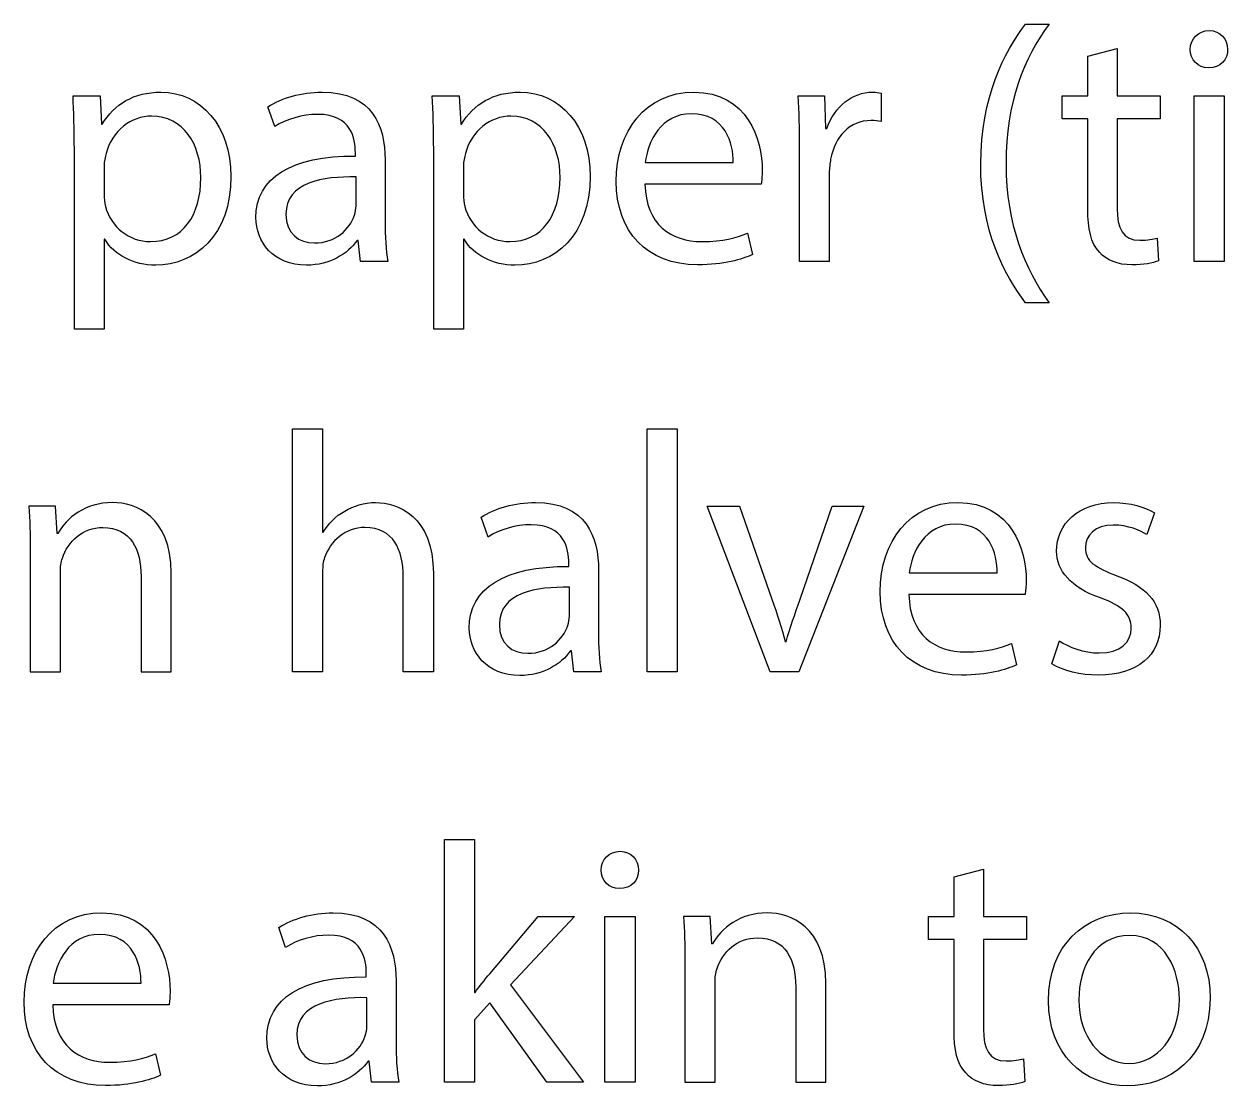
# Model space of a CAD drawing. Header units: millimetres. Extents: x -104 to 108, y -148 to 121.
# Drawn here: x 35.73 to 44.43, y 110.24 to 117.9 of the extents above; entities that cross this region are included whole.
import ezdxf

# ---------------------------------------------------------------- set-up
doc = ezdxf.new("R2010")
doc.units = ezdxf.units.MM
doc.header["$MEASUREMENT"] = 0
doc.layers.add('Capa 1', color=7, linetype='Continuous')

msp = doc.modelspace()

# ---------------------------------------------------------------- linework, layer by layer
at = {"layer": 'Capa 1', "color": 252}
for points, knots in [([(42.9656, 117.9042), (42.81, 117.6969), (42.6445, 117.3806), (42.642, 116.8941), (42.642, 116.8941), (42.642, 116.4126), (42.81, 116.0965), (42.9655, 115.8915), (42.9655, 115.8915), (42.9655, 115.8915), (43.1359, 115.8917), (43.1359, 115.8917), (43.1359, 115.8917), (42.9606, 116.1385), (42.8248, 116.4545), (42.8248, 116.8941), (42.8248, 116.8941), (42.8248, 117.3413), (42.9556, 117.6621), (43.1359, 117.9041), (43.1359, 117.9041), (43.1359, 117.9041), (42.9656, 117.9042), (42.9656, 117.9042)], [0, 0, 0, 0, 0.142857, 0.142857, 0.142857, 0.142857, 0.285714, 0.285714, 0.285714, 0.285714, 0.428571, 0.428571, 0.428571, 0.428571, 0.571429, 0.571429, 0.571429, 0.571429, 0.714286, 0.714286, 0.714286, 0.714286, 1, 1, 1, 1]), ([(44.2916, 117.8572), (44.2127, 117.8572), (44.1558, 117.7979), (44.1558, 117.7214), (44.1558, 117.7214), (44.1559, 117.6474), (44.2102, 117.588), (44.2867, 117.588), (44.2867, 117.588), (44.3732, 117.5881), (44.4275, 117.6473), (44.425, 117.7214), (44.425, 117.7214), (44.425, 117.7981), (44.3731, 117.8572), (44.2916, 117.8572)], [0, 0, 0, 0, 0.2, 0.2, 0.2, 0.2, 0.4, 0.4, 0.4, 0.4, 0.6, 0.6, 0.6, 0.6, 1, 1, 1, 1]), ([(43.4151, 117.672), (43.4151, 117.672), (43.4151, 117.3857), (43.4151, 117.3857), (43.4151, 117.3857), (43.4151, 117.3857), (43.2299, 117.3857), (43.2299, 117.3857), (43.2299, 117.3857), (43.2299, 117.3857), (43.2299, 117.2202), (43.2299, 117.2202), (43.2299, 117.2202), (43.2299, 117.2202), (43.4151, 117.2202), (43.4151, 117.2202), (43.4151, 117.2202), (43.4151, 117.2202), (43.4151, 116.5681), (43.4151, 116.5681), (43.4151, 116.5681), (43.4151, 116.4274), (43.4373, 116.3212), (43.4991, 116.257), (43.4991, 116.257), (43.551, 116.1979), (43.6324, 116.1656), (43.7337, 116.1656), (43.7337, 116.1656), (43.8177, 116.1657), (43.8843, 116.178), (43.9263, 116.1953), (43.9263, 116.1953), (43.9263, 116.1953), (43.9165, 116.3584), (43.9165, 116.3584), (43.9165, 116.3584), (43.8893, 116.3509), (43.8473, 116.3434), (43.7905, 116.3434), (43.7905, 116.3434), (43.6695, 116.3435), (43.6275, 116.4274), (43.6275, 116.5756), (43.6275, 116.5756), (43.6275, 116.5756), (43.6276, 117.2202), (43.6276, 117.2202), (43.6276, 117.2202), (43.6276, 117.2202), (43.9387, 117.2202), (43.9387, 117.2202), (43.9387, 117.2202), (43.9387, 117.2202), (43.9387, 117.3857), (43.9387, 117.3857), (43.9387, 117.3857), (43.9387, 117.3857), (43.6276, 117.3857), (43.6276, 117.3857), (43.6276, 117.3857), (43.6276, 117.3857), (43.6276, 117.7288), (43.6276, 117.7288), (43.6276, 117.7288), (43.6276, 117.7288), (43.4151, 117.672), (43.4151, 117.672)], [0, 0, 0, 0, 0.055556, 0.055556, 0.055556, 0.055556, 0.111111, 0.111111, 0.111111, 0.111111, 0.166667, 0.166667, 0.166667, 0.166667, 0.222222, 0.222222, 0.222222, 0.222222, 0.277778, 0.277778, 0.277778, 0.277778, 0.333333, 0.333333, 0.333333, 0.333333, 0.388889, 0.388889, 0.388889, 0.388889, 0.444444, 0.444444, 0.444444, 0.444444, 0.5, 0.5, 0.5, 0.5, 0.555556, 0.555556, 0.555556, 0.555556, 0.611111, 0.611111, 0.611111, 0.611111, 0.666667, 0.666667, 0.666667, 0.666667, 0.722222, 0.722222, 0.722222, 0.722222, 0.777778, 0.777778, 0.777778, 0.777778, 0.833333, 0.833333, 0.833333, 0.833333, 0.888889, 0.888889, 0.888889, 0.888889, 1, 1, 1, 1]), ([(36.0956, 115.7014), (36.0956, 115.7014), (36.3105, 115.7014), (36.3105, 115.7014), (36.3105, 115.7014), (36.3105, 115.7014), (36.3105, 116.3509), (36.3105, 116.3509), (36.3105, 116.3509), (36.3105, 116.3509), (36.3154, 116.3509), (36.3154, 116.3509), (36.3154, 116.3509), (36.387, 116.2324), (36.5252, 116.1632), (36.6833, 116.1632), (36.6833, 116.1632), (36.9648, 116.1633), (37.2266, 116.3755), (37.2266, 116.8052), (37.2266, 116.8052), (37.2266, 117.1682), (37.0093, 117.4127), (36.7203, 117.4127), (36.7203, 117.4127), (36.5253, 117.4127), (36.3845, 117.3263), (36.2956, 117.1806), (36.2956, 117.1806), (36.2956, 117.1806), (36.2907, 117.1807), (36.2907, 117.1807), (36.2907, 117.1807), (36.2907, 117.1807), (36.2808, 117.3857), (36.2808, 117.3857), (36.2808, 117.3857), (36.2808, 117.3857), (36.0858, 117.3857), (36.0858, 117.3857), (36.0858, 117.3857), (36.0907, 117.272), (36.0956, 117.1485), (36.0956, 116.9954), (36.0956, 116.9954), (36.0956, 116.9954), (36.0956, 115.7014), (36.0956, 115.7014)], [0, 0, 0, 0, 0.076923, 0.076923, 0.076923, 0.076923, 0.153846, 0.153846, 0.153846, 0.153846, 0.230769, 0.230769, 0.230769, 0.230769, 0.307692, 0.307692, 0.307692, 0.307692, 0.384615, 0.384615, 0.384615, 0.384615, 0.461538, 0.461538, 0.461538, 0.461538, 0.538462, 0.538462, 0.538462, 0.538462, 0.615385, 0.615385, 0.615385, 0.615385, 0.692308, 0.692308, 0.692308, 0.692308, 0.769231, 0.769231, 0.769231, 0.769231, 0.846154, 0.846154, 0.846154, 0.846154, 1, 1, 1, 1]), ([(38.36, 116.1903), (38.3451, 116.2719), (38.3401, 116.3731), (38.3401, 116.4768), (38.3401, 116.4768), (38.3401, 116.4768), (38.3402, 116.9237), (38.3402, 116.9237), (38.3402, 116.9237), (38.3402, 117.1635), (38.2512, 117.4127), (37.8857, 117.4127), (37.8857, 117.4127), (37.7352, 117.4127), (37.5919, 117.3707), (37.4931, 117.3065), (37.4931, 117.3065), (37.4931, 117.3065), (37.5425, 117.1635), (37.5425, 117.1635), (37.5425, 117.1635), (37.6265, 117.2176), (37.7425, 117.2522), (37.8536, 117.2522), (37.8536, 117.2522), (38.0981, 117.2524), (38.1253, 117.0744), (38.1253, 116.9756), (38.1253, 116.9756), (38.1253, 116.9756), (38.1253, 116.9509), (38.1253, 116.9509), (38.1253, 116.9509), (37.6635, 116.9535), (37.4067, 116.7953), (37.4067, 116.5064), (37.4067, 116.5064), (37.4068, 116.3336), (37.5301, 116.1632), (37.7721, 116.1632), (37.7721, 116.1632), (37.9425, 116.1633), (38.071, 116.2471), (38.1376, 116.341), (38.1376, 116.341), (38.1376, 116.341), (38.145, 116.3411), (38.145, 116.3411), (38.145, 116.3411), (38.145, 116.3411), (38.1624, 116.1903), (38.1624, 116.1903), (38.1624, 116.1903), (38.1624, 116.1903), (38.36, 116.1903), (38.36, 116.1903)], [0, 0, 0, 0, 0.066667, 0.066667, 0.066667, 0.066667, 0.133333, 0.133333, 0.133333, 0.133333, 0.2, 0.2, 0.2, 0.2, 0.266667, 0.266667, 0.266667, 0.266667, 0.333333, 0.333333, 0.333333, 0.333333, 0.4, 0.4, 0.4, 0.4, 0.466667, 0.466667, 0.466667, 0.466667, 0.533333, 0.533333, 0.533333, 0.533333, 0.6, 0.6, 0.6, 0.6, 0.666667, 0.666667, 0.666667, 0.666667, 0.733333, 0.733333, 0.733333, 0.733333, 0.8, 0.8, 0.8, 0.8, 0.866667, 0.866667, 0.866667, 0.866667, 1, 1, 1, 1]), ([(38.6908, 115.7014), (38.6908, 115.7014), (38.9058, 115.7014), (38.9058, 115.7014), (38.9058, 115.7014), (38.9058, 115.7014), (38.9058, 116.3509), (38.9058, 116.3509), (38.9058, 116.3509), (38.9058, 116.3509), (38.9106, 116.3509), (38.9106, 116.3509), (38.9106, 116.3509), (38.9823, 116.2324), (39.1205, 116.1632), (39.2786, 116.1632), (39.2786, 116.1632), (39.5601, 116.1633), (39.8218, 116.3755), (39.8218, 116.8052), (39.8218, 116.8052), (39.8218, 117.1682), (39.6045, 117.4127), (39.3156, 117.4127), (39.3156, 117.4127), (39.1206, 117.4127), (38.9798, 117.3263), (38.8909, 117.1806), (38.8909, 117.1806), (38.8909, 117.1806), (38.886, 117.1807), (38.886, 117.1807), (38.886, 117.1807), (38.886, 117.1807), (38.8761, 117.3857), (38.8761, 117.3857), (38.8761, 117.3857), (38.8761, 117.3857), (38.681, 117.3857), (38.681, 117.3857), (38.681, 117.3857), (38.686, 117.272), (38.6908, 117.1485), (38.6908, 116.9954), (38.6908, 116.9954), (38.6908, 116.9954), (38.6908, 115.7014), (38.6908, 115.7014)], [0, 0, 0, 0, 0.076923, 0.076923, 0.076923, 0.076923, 0.153846, 0.153846, 0.153846, 0.153846, 0.230769, 0.230769, 0.230769, 0.230769, 0.307692, 0.307692, 0.307692, 0.307692, 0.384615, 0.384615, 0.384615, 0.384615, 0.461538, 0.461538, 0.461538, 0.461538, 0.538462, 0.538462, 0.538462, 0.538462, 0.615385, 0.615385, 0.615385, 0.615385, 0.692308, 0.692308, 0.692308, 0.692308, 0.769231, 0.769231, 0.769231, 0.769231, 0.846154, 0.846154, 0.846154, 0.846154, 1, 1, 1, 1]), ([(41.0564, 116.7485), (41.0589, 116.7707), (41.0638, 116.8052), (41.0638, 116.8496), (41.0638, 116.8496), (41.0639, 117.0696), (40.9601, 117.4127), (40.5699, 117.4127), (40.5699, 117.4127), (40.2218, 117.4127), (40.0093, 117.1287), (40.0093, 116.7682), (40.0093, 116.7682), (40.0094, 116.4078), (40.2291, 116.1656), (40.5971, 116.1656), (40.5971, 116.1656), (40.7872, 116.1657), (40.9181, 116.2051), (40.9947, 116.2397), (40.9947, 116.2397), (40.9947, 116.2397), (40.9577, 116.3953), (40.9577, 116.3953), (40.9577, 116.3953), (40.8761, 116.3608), (40.7823, 116.3335), (40.6267, 116.3335), (40.6267, 116.3335), (40.4094, 116.3336), (40.2217, 116.4545), (40.2168, 116.7484), (40.2168, 116.7484), (40.2168, 116.7484), (41.0564, 116.7485), (41.0564, 116.7485)], [0, 0, 0, 0, 0.1, 0.1, 0.1, 0.1, 0.2, 0.2, 0.2, 0.2, 0.3, 0.3, 0.3, 0.3, 0.4, 0.4, 0.4, 0.4, 0.5, 0.5, 0.5, 0.5, 0.6, 0.6, 0.6, 0.6, 0.7, 0.7, 0.7, 0.7, 0.8, 0.8, 0.8, 0.8, 1, 1, 1, 1]), ([(41.3333, 116.1903), (41.3333, 116.1903), (41.5482, 116.1903), (41.5482, 116.1903), (41.5482, 116.1903), (41.5482, 116.1903), (41.5482, 116.8275), (41.5482, 116.8275), (41.5482, 116.8275), (41.5482, 116.8646), (41.5531, 116.899), (41.558, 116.9287), (41.558, 116.9287), (41.5877, 117.0918), (41.6963, 117.2077), (41.8494, 117.2077), (41.8494, 117.2077), (41.8791, 117.2079), (41.9013, 117.2052), (41.9235, 117.2003), (41.9235, 117.2003), (41.9235, 117.2003), (41.9236, 117.4053), (41.9236, 117.4053), (41.9236, 117.4053), (41.9038, 117.4103), (41.8865, 117.4127), (41.8618, 117.4127), (41.8618, 117.4127), (41.7161, 117.4127), (41.5852, 117.3114), (41.5309, 117.1509), (41.5309, 117.1509), (41.5309, 117.1509), (41.5211, 117.151), (41.5211, 117.151), (41.5211, 117.151), (41.5211, 117.151), (41.5136, 117.3857), (41.5136, 117.3857), (41.5136, 117.3857), (41.5136, 117.3857), (41.3235, 117.3857), (41.3235, 117.3857), (41.3235, 117.3857), (41.3309, 117.2746), (41.3333, 117.1534), (41.3333, 117.0126), (41.3333, 117.0126), (41.3333, 117.0126), (41.3333, 116.1903), (41.3333, 116.1903)], [0, 0, 0, 0, 0.071429, 0.071429, 0.071429, 0.071429, 0.142857, 0.142857, 0.142857, 0.142857, 0.214286, 0.214286, 0.214286, 0.214286, 0.285714, 0.285714, 0.285714, 0.285714, 0.357143, 0.357143, 0.357143, 0.357143, 0.428571, 0.428571, 0.428571, 0.428571, 0.5, 0.5, 0.5, 0.5, 0.571429, 0.571429, 0.571429, 0.571429, 0.642857, 0.642857, 0.642857, 0.642857, 0.714286, 0.714286, 0.714286, 0.714286, 0.785714, 0.785714, 0.785714, 0.785714, 0.857143, 0.857143, 0.857143, 0.857143, 1, 1, 1, 1]), ([(44.4004, 116.1903), (44.4004, 116.1903), (44.4004, 117.3857), (44.4004, 117.3857), (44.4004, 117.3857), (44.4004, 117.3857), (44.183, 117.3857), (44.183, 117.3857), (44.183, 117.3857), (44.183, 117.3857), (44.183, 116.1903), (44.183, 116.1903), (44.183, 116.1903), (44.183, 116.1903), (44.4004, 116.1903), (44.4004, 116.1903)], [0, 0, 0, 0, 0.2, 0.2, 0.2, 0.2, 0.4, 0.4, 0.4, 0.4, 0.6, 0.6, 0.6, 0.6, 1, 1, 1, 1]), ([(36.3105, 116.8819), (36.3105, 116.9114), (36.3178, 116.9435), (36.3252, 116.9707), (36.3252, 116.9707), (36.3672, 117.1337), (36.5055, 117.2398), (36.6537, 117.2398), (36.6537, 117.2398), (36.8834, 117.2399), (37.0093, 117.0349), (37.0093, 116.7953), (37.0093, 116.7953), (37.0093, 116.5213), (36.8759, 116.3335), (36.6463, 116.3335), (36.6463, 116.3335), (36.4908, 116.3336), (36.3598, 116.4373), (36.3203, 116.5879), (36.3203, 116.5879), (36.3154, 116.6152), (36.3104, 116.6447), (36.3104, 116.6768), (36.3104, 116.6768), (36.3104, 116.6768), (36.3105, 116.8819), (36.3105, 116.8819)], [0, 0, 0, 0, 0.125, 0.125, 0.125, 0.125, 0.25, 0.25, 0.25, 0.25, 0.375, 0.375, 0.375, 0.375, 0.5, 0.5, 0.5, 0.5, 0.625, 0.625, 0.625, 0.625, 0.75, 0.75, 0.75, 0.75, 1, 1, 1, 1]), ([(38.9058, 116.8819), (38.9058, 116.9114), (38.9131, 116.9435), (38.9205, 116.9707), (38.9205, 116.9707), (38.9625, 117.1337), (39.1008, 117.2398), (39.2489, 117.2398), (39.2489, 117.2398), (39.4786, 117.2399), (39.6045, 117.0349), (39.6045, 116.7953), (39.6045, 116.7953), (39.6046, 116.5213), (39.4712, 116.3335), (39.2415, 116.3335), (39.2415, 116.3335), (39.086, 116.3336), (38.9551, 116.4373), (38.9156, 116.5879), (38.9156, 116.5879), (38.9106, 116.6152), (38.9057, 116.6447), (38.9057, 116.6768), (38.9057, 116.6768), (38.9057, 116.6768), (38.9058, 116.8819), (38.9058, 116.8819)], [0, 0, 0, 0, 0.125, 0.125, 0.125, 0.125, 0.25, 0.25, 0.25, 0.25, 0.375, 0.375, 0.375, 0.375, 0.5, 0.5, 0.5, 0.5, 0.625, 0.625, 0.625, 0.625, 0.75, 0.75, 0.75, 0.75, 1, 1, 1, 1]), ([(40.2193, 116.9041), (40.2366, 117.0547), (40.3328, 117.2571), (40.5526, 117.2571), (40.5526, 117.2571), (40.7972, 117.2571), (40.8564, 117.0423), (40.8539, 116.904), (40.8539, 116.904), (40.8539, 116.904), (40.2193, 116.9041), (40.2193, 116.9041)], [0, 0, 0, 0, 0.25, 0.25, 0.25, 0.25, 0.5, 0.5, 0.5, 0.5, 1, 1, 1, 1]), ([(38.1303, 116.5929), (38.1303, 116.5707), (38.1253, 116.5459), (38.1179, 116.5237), (38.1179, 116.5237), (38.0833, 116.4225), (37.9845, 116.3237), (37.8289, 116.3237), (37.8289, 116.3237), (37.7179, 116.3237), (37.624, 116.3903), (37.624, 116.5311), (37.624, 116.5311), (37.624, 116.7634), (37.8932, 116.8052), (38.1302, 116.8003), (38.1302, 116.8003), (38.1302, 116.8003), (38.1303, 116.5929), (38.1303, 116.5929)], [0, 0, 0, 0, 0.166667, 0.166667, 0.166667, 0.166667, 0.333333, 0.333333, 0.333333, 0.333333, 0.5, 0.5, 0.5, 0.5, 0.666667, 0.666667, 0.666667, 0.666667, 1, 1, 1, 1]), ([(37.6711, 113.227), (37.6711, 113.227), (37.8885, 113.227), (37.8885, 113.227), (37.8885, 113.227), (37.8885, 113.227), (37.8885, 113.9482), (37.8885, 113.9482), (37.8885, 113.9482), (37.8885, 113.9902), (37.8908, 114.0222), (37.9032, 114.0519), (37.9032, 114.0519), (37.9427, 114.1704), (38.0538, 114.2691), (38.1946, 114.2691), (38.1946, 114.2691), (38.3996, 114.2692), (38.4712, 114.1062), (38.4712, 113.9135), (38.4712, 113.9135), (38.4712, 113.9135), (38.4712, 113.227), (38.4712, 113.227), (38.4712, 113.227), (38.4712, 113.227), (38.6886, 113.227), (38.6886, 113.227), (38.6886, 113.227), (38.6886, 113.227), (38.6886, 113.9382), (38.6886, 113.9382), (38.6886, 113.9382), (38.6886, 114.3508), (38.4317, 114.4494), (38.2711, 114.4494), (38.2711, 114.4494), (38.1897, 114.4494), (38.1131, 114.4247), (38.0489, 114.3877), (38.0489, 114.3877), (37.9822, 114.3508), (37.9279, 114.2963), (37.8933, 114.2346), (37.8933, 114.2346), (37.8933, 114.2346), (37.8885, 114.2347), (37.8885, 114.2347), (37.8885, 114.2347), (37.8885, 114.2347), (37.8885, 114.9804), (37.8885, 114.9804), (37.8885, 114.9804), (37.8885, 114.9804), (37.6711, 114.9804), (37.6711, 114.9804), (37.6711, 114.9804), (37.6711, 114.9804), (37.6711, 113.227), (37.6711, 113.227)], [0, 0, 0, 0, 0.0625, 0.0625, 0.0625, 0.0625, 0.125, 0.125, 0.125, 0.125, 0.1875, 0.1875, 0.1875, 0.1875, 0.25, 0.25, 0.25, 0.25, 0.3125, 0.3125, 0.3125, 0.3125, 0.375, 0.375, 0.375, 0.375, 0.4375, 0.4375, 0.4375, 0.4375, 0.5, 0.5, 0.5, 0.5, 0.5625, 0.5625, 0.5625, 0.5625, 0.625, 0.625, 0.625, 0.625, 0.6875, 0.6875, 0.6875, 0.6875, 0.75, 0.75, 0.75, 0.75, 0.8125, 0.8125, 0.8125, 0.8125, 0.875, 0.875, 0.875, 0.875, 1, 1, 1, 1]), ([(40.2319, 113.227), (40.2319, 113.227), (40.4493, 113.227), (40.4493, 113.227), (40.4493, 113.227), (40.4493, 113.227), (40.4493, 114.9804), (40.4493, 114.9804), (40.4493, 114.9804), (40.4493, 114.9804), (40.2319, 114.9804), (40.2319, 114.9804), (40.2319, 114.9804), (40.2319, 114.9804), (40.2319, 113.227), (40.2319, 113.227)], [0, 0, 0, 0, 0.2, 0.2, 0.2, 0.2, 0.4, 0.4, 0.4, 0.4, 0.6, 0.6, 0.6, 0.6, 1, 1, 1, 1]), ([(35.7769, 113.227), (35.7769, 113.227), (35.7769, 114.0988), (35.7769, 114.0988), (35.7769, 114.0988), (35.7769, 114.2222), (35.7744, 114.3236), (35.7671, 114.4224), (35.7671, 114.4224), (35.7671, 114.4224), (35.9597, 114.4224), (35.9597, 114.4224), (35.9597, 114.4224), (35.9597, 114.4224), (35.9721, 114.2248), (35.9721, 114.2248), (35.9721, 114.2248), (35.9721, 114.2248), (35.9769, 114.2247), (35.9769, 114.2247), (35.9769, 114.2247), (36.0362, 114.3383), (36.1745, 114.4494), (36.372, 114.4494), (36.372, 114.4494), (36.5375, 114.4494), (36.7944, 114.3508), (36.7944, 113.9408), (36.7944, 113.9408), (36.7944, 113.9408), (36.7944, 113.227), (36.7944, 113.227), (36.7944, 113.227), (36.7944, 113.227), (36.577, 113.227), (36.577, 113.227), (36.577, 113.227), (36.577, 113.227), (36.577, 113.916), (36.577, 113.916), (36.577, 113.916), (36.577, 114.1086), (36.5055, 114.2692), (36.3004, 114.2691), (36.3004, 114.2691), (36.1572, 114.2691), (36.0461, 114.168), (36.009, 114.0469), (36.009, 114.0469), (35.9991, 114.0197), (35.9943, 113.9827), (35.9943, 113.9458), (35.9943, 113.9458), (35.9943, 113.9458), (35.9943, 113.227), (35.9943, 113.227), (35.9943, 113.227), (35.9943, 113.227), (35.7769, 113.227), (35.7769, 113.227)], [0, 0, 0, 0, 0.125, 0.125, 0.125, 0.125, 0.1875, 0.1875, 0.1875, 0.1875, 0.25, 0.25, 0.25, 0.25, 0.3125, 0.3125, 0.3125, 0.3125, 0.375, 0.375, 0.375, 0.375, 0.4375, 0.4375, 0.4375, 0.4375, 0.5, 0.5, 0.5, 0.5, 0.5625, 0.5625, 0.5625, 0.5625, 0.625, 0.625, 0.625, 0.625, 0.6875, 0.6875, 0.6875, 0.6875, 0.75, 0.75, 0.75, 0.75, 0.8125, 0.8125, 0.8125, 0.8125, 0.875, 0.875, 0.875, 0.875, 0.9375, 0.9375, 0.9375, 0.9375, 1, 1, 1, 1]), ([(39.901, 113.227), (39.8861, 113.3086), (39.8812, 113.4098), (39.8812, 113.5135), (39.8812, 113.5135), (39.8812, 113.5135), (39.8813, 113.9605), (39.8813, 113.9605), (39.8813, 113.9605), (39.8813, 114.2002), (39.7923, 114.4494), (39.4268, 114.4494), (39.4268, 114.4494), (39.2762, 114.4494), (39.1329, 114.4075), (39.0342, 114.3432), (39.0342, 114.3432), (39.0342, 114.3432), (39.0836, 114.2002), (39.0836, 114.2002), (39.0836, 114.2002), (39.1676, 114.2544), (39.2836, 114.2889), (39.3947, 114.2889), (39.3947, 114.2889), (39.6392, 114.2891), (39.6663, 114.1111), (39.6663, 114.0123), (39.6663, 114.0123), (39.6663, 114.0123), (39.6664, 113.9877), (39.6664, 113.9877), (39.6664, 113.9877), (39.2046, 113.9902), (38.9477, 113.8321), (38.9477, 113.5431), (38.9477, 113.5431), (38.9478, 113.3703), (39.0712, 113.1999), (39.3132, 113.1999), (39.3132, 113.1999), (39.4836, 113.2001), (39.612, 113.2839), (39.6787, 113.3777), (39.6787, 113.3777), (39.6787, 113.3777), (39.6861, 113.3779), (39.6861, 113.3779), (39.6861, 113.3779), (39.6861, 113.3779), (39.7035, 113.227), (39.7035, 113.227), (39.7035, 113.227), (39.7035, 113.227), (39.901, 113.227), (39.901, 113.227)], [0, 0, 0, 0, 0.066667, 0.066667, 0.066667, 0.066667, 0.133333, 0.133333, 0.133333, 0.133333, 0.2, 0.2, 0.2, 0.2, 0.266667, 0.266667, 0.266667, 0.266667, 0.333333, 0.333333, 0.333333, 0.333333, 0.4, 0.4, 0.4, 0.4, 0.466667, 0.466667, 0.466667, 0.466667, 0.533333, 0.533333, 0.533333, 0.533333, 0.6, 0.6, 0.6, 0.6, 0.666667, 0.666667, 0.666667, 0.666667, 0.733333, 0.733333, 0.733333, 0.733333, 0.8, 0.8, 0.8, 0.8, 0.866667, 0.866667, 0.866667, 0.866667, 1, 1, 1, 1]), ([(42.9631, 113.7853), (42.9656, 113.8075), (42.9705, 113.8419), (42.9705, 113.8864), (42.9705, 113.8864), (42.9705, 114.1063), (42.8668, 114.4494), (42.4766, 114.4494), (42.4766, 114.4494), (42.1285, 114.4494), (41.916, 114.1654), (41.916, 113.8049), (41.916, 113.8049), (41.9161, 113.4445), (42.1358, 113.2023), (42.5038, 113.2023), (42.5038, 113.2023), (42.6939, 113.2024), (42.8248, 113.2419), (42.9013, 113.2764), (42.9013, 113.2764), (42.9013, 113.2764), (42.8644, 113.432), (42.8644, 113.432), (42.8644, 113.432), (42.7828, 113.3975), (42.689, 113.3703), (42.5334, 113.3703), (42.5334, 113.3703), (42.3161, 113.3703), (42.1284, 113.4913), (42.1235, 113.7852), (42.1235, 113.7852), (42.1235, 113.7852), (42.9631, 113.7853), (42.9631, 113.7853)], [0, 0, 0, 0, 0.1, 0.1, 0.1, 0.1, 0.2, 0.2, 0.2, 0.2, 0.3, 0.3, 0.3, 0.3, 0.4, 0.4, 0.4, 0.4, 0.5, 0.5, 0.5, 0.5, 0.6, 0.6, 0.6, 0.6, 0.7, 0.7, 0.7, 0.7, 0.8, 0.8, 0.8, 0.8, 1, 1, 1, 1]), ([(43.1557, 113.284), (43.2396, 113.2346), (43.3606, 113.2023), (43.4915, 113.2023), (43.4915, 113.2023), (43.7755, 113.2024), (43.9385, 113.3505), (43.9385, 113.5604), (43.9385, 113.5604), (43.9385, 113.7382), (43.8323, 113.8419), (43.6248, 113.921), (43.6248, 113.921), (43.4693, 113.9803), (43.3977, 114.0247), (43.3977, 114.1235), (43.3977, 114.1235), (43.3977, 114.2125), (43.4693, 114.2864), (43.5977, 114.2864), (43.5977, 114.2864), (43.7088, 114.2865), (43.7952, 114.2469), (43.8422, 114.2173), (43.8422, 114.2173), (43.8422, 114.2173), (43.8966, 114.3754), (43.8966, 114.3754), (43.8966, 114.3754), (43.8299, 114.4149), (43.7236, 114.4494), (43.6026, 114.4494), (43.6026, 114.4494), (43.3459, 114.4494), (43.1902, 114.2914), (43.1902, 114.0988), (43.1902, 114.0988), (43.1903, 113.9557), (43.2915, 113.837), (43.5063, 113.7604), (43.5063, 113.7604), (43.6669, 113.7013), (43.7286, 113.6444), (43.7286, 113.5407), (43.7286, 113.5407), (43.7286, 113.442), (43.6545, 113.3629), (43.4964, 113.3629), (43.4964, 113.3629), (43.3879, 113.363), (43.2742, 113.4073), (43.21, 113.4493), (43.21, 113.4493), (43.21, 113.4493), (43.1557, 113.284), (43.1557, 113.284)], [0, 0, 0, 0, 0.066667, 0.066667, 0.066667, 0.066667, 0.133333, 0.133333, 0.133333, 0.133333, 0.2, 0.2, 0.2, 0.2, 0.266667, 0.266667, 0.266667, 0.266667, 0.333333, 0.333333, 0.333333, 0.333333, 0.4, 0.4, 0.4, 0.4, 0.466667, 0.466667, 0.466667, 0.466667, 0.533333, 0.533333, 0.533333, 0.533333, 0.6, 0.6, 0.6, 0.6, 0.666667, 0.666667, 0.666667, 0.666667, 0.733333, 0.733333, 0.733333, 0.733333, 0.8, 0.8, 0.8, 0.8, 0.866667, 0.866667, 0.866667, 0.866667, 1, 1, 1, 1]), ([(40.6664, 114.4224), (40.6664, 114.4224), (41.1208, 113.227), (41.1208, 113.227), (41.1208, 113.227), (41.1208, 113.227), (41.3282, 113.227), (41.3282, 113.227), (41.3282, 113.227), (41.3282, 113.227), (41.7974, 114.4224), (41.7974, 114.4224), (41.7974, 114.4224), (41.7974, 114.4224), (41.5702, 114.4224), (41.5702, 114.4224), (41.5702, 114.4224), (41.5702, 114.4224), (41.3381, 113.7507), (41.3381, 113.7507), (41.3381, 113.7507), (41.2986, 113.642), (41.2639, 113.5431), (41.2368, 113.4444), (41.2368, 113.4444), (41.2368, 113.4444), (41.2295, 113.4445), (41.2295, 113.4445), (41.2295, 113.4445), (41.2048, 113.5432), (41.1726, 113.6419), (41.1331, 113.7506), (41.1331, 113.7506), (41.1331, 113.7506), (40.8986, 114.4224), (40.8986, 114.4224), (40.8986, 114.4224), (40.8986, 114.4224), (40.6664, 114.4224), (40.6664, 114.4224)], [0, 0, 0, 0, 0.090909, 0.090909, 0.090909, 0.090909, 0.181818, 0.181818, 0.181818, 0.181818, 0.272727, 0.272727, 0.272727, 0.272727, 0.363636, 0.363636, 0.363636, 0.363636, 0.454545, 0.454545, 0.454545, 0.454545, 0.545455, 0.545455, 0.545455, 0.545455, 0.636364, 0.636364, 0.636364, 0.636364, 0.727273, 0.727273, 0.727273, 0.727273, 0.818182, 0.818182, 0.818182, 0.818182, 1, 1, 1, 1]), ([(42.126, 113.9408), (42.1433, 114.0914), (42.2395, 114.2938), (42.4593, 114.2938), (42.4593, 114.2938), (42.7038, 114.2938), (42.763, 114.079), (42.7606, 113.9407), (42.7606, 113.9407), (42.7606, 113.9407), (42.126, 113.9408), (42.126, 113.9408)], [0, 0, 0, 0, 0.25, 0.25, 0.25, 0.25, 0.5, 0.5, 0.5, 0.5, 1, 1, 1, 1]), ([(39.6713, 113.6297), (39.6713, 113.6075), (39.6663, 113.5826), (39.6589, 113.5604), (39.6589, 113.5604), (39.6244, 113.4592), (39.5256, 113.3604), (39.37, 113.3604), (39.37, 113.3604), (39.259, 113.3604), (39.1651, 113.4271), (39.1651, 113.5678), (39.1651, 113.5678), (39.1651, 113.8001), (39.4342, 113.8419), (39.6713, 113.837), (39.6713, 113.837), (39.6713, 113.837), (39.6713, 113.6297), (39.6713, 113.6297)], [0, 0, 0, 0, 0.166667, 0.166667, 0.166667, 0.166667, 0.333333, 0.333333, 0.333333, 0.333333, 0.5, 0.5, 0.5, 0.5, 0.666667, 0.666667, 0.666667, 0.666667, 1, 1, 1, 1]), ([(38.9846, 112.017), (38.9846, 112.017), (38.7697, 112.017), (38.7697, 112.017), (38.7697, 112.017), (38.7697, 112.017), (38.7697, 110.2636), (38.7697, 110.2636), (38.7697, 110.2636), (38.7697, 110.2636), (38.9846, 110.2636), (38.9846, 110.2636), (38.9846, 110.2636), (38.9846, 110.2636), (38.9846, 110.713), (38.9846, 110.713), (38.9846, 110.713), (38.9846, 110.713), (39.0958, 110.8367), (39.0958, 110.8367), (39.0958, 110.8367), (39.0958, 110.8367), (39.5081, 110.2636), (39.5081, 110.2636), (39.5081, 110.2636), (39.5081, 110.2636), (39.7723, 110.2636), (39.7723, 110.2636), (39.7723, 110.2636), (39.7723, 110.2636), (39.2464, 110.9674), (39.2464, 110.9674), (39.2464, 110.9674), (39.2464, 110.9674), (39.7081, 111.459), (39.7081, 111.459), (39.7081, 111.459), (39.7081, 111.459), (39.4464, 111.459), (39.4464, 111.459), (39.4464, 111.459), (39.4464, 111.459), (39.0958, 111.0464), (39.0958, 111.0464), (39.0958, 111.0464), (39.0611, 111.0045), (39.0191, 110.9526), (38.9895, 110.9106), (38.9895, 110.9106), (38.9895, 110.9106), (38.9846, 110.9107), (38.9846, 110.9107), (38.9846, 110.9107), (38.9846, 110.9107), (38.9846, 112.017), (38.9846, 112.017)], [0, 0, 0, 0, 0.066667, 0.066667, 0.066667, 0.066667, 0.133333, 0.133333, 0.133333, 0.133333, 0.2, 0.2, 0.2, 0.2, 0.266667, 0.266667, 0.266667, 0.266667, 0.333333, 0.333333, 0.333333, 0.333333, 0.4, 0.4, 0.4, 0.4, 0.466667, 0.466667, 0.466667, 0.466667, 0.533333, 0.533333, 0.533333, 0.533333, 0.6, 0.6, 0.6, 0.6, 0.666667, 0.666667, 0.666667, 0.666667, 0.733333, 0.733333, 0.733333, 0.733333, 0.8, 0.8, 0.8, 0.8, 0.866667, 0.866667, 0.866667, 0.866667, 1, 1, 1, 1]), ([(40.0367, 111.9305), (39.9577, 111.9305), (39.9008, 111.8712), (39.9008, 111.7946), (39.9008, 111.7946), (39.9009, 111.7207), (39.9552, 111.6613), (40.0317, 111.6613), (40.0317, 111.6613), (40.1182, 111.6614), (40.1725, 111.7206), (40.17, 111.7946), (40.17, 111.7946), (40.17, 111.8713), (40.1181, 111.9305), (40.0367, 111.9305)], [0, 0, 0, 0, 0.2, 0.2, 0.2, 0.2, 0.4, 0.4, 0.4, 0.4, 0.6, 0.6, 0.6, 0.6, 1, 1, 1, 1]), ([(42.4494, 111.7453), (42.4494, 111.7453), (42.4494, 111.459), (42.4494, 111.459), (42.4494, 111.459), (42.4494, 111.459), (42.2641, 111.459), (42.2641, 111.459), (42.2641, 111.459), (42.2641, 111.459), (42.2641, 111.2935), (42.2641, 111.2935), (42.2641, 111.2935), (42.2641, 111.2935), (42.4494, 111.2935), (42.4494, 111.2935), (42.4494, 111.2935), (42.4494, 111.2935), (42.4494, 110.6414), (42.4494, 110.6414), (42.4494, 110.6414), (42.4494, 110.5007), (42.4715, 110.3945), (42.5333, 110.3303), (42.5333, 110.3303), (42.5852, 110.2711), (42.6666, 110.2389), (42.7679, 110.2389), (42.7679, 110.2389), (42.8519, 110.239), (42.9185, 110.2512), (42.9605, 110.2685), (42.9605, 110.2685), (42.9605, 110.2685), (42.9507, 110.4317), (42.9507, 110.4317), (42.9507, 110.4317), (42.9235, 110.4241), (42.8815, 110.4167), (42.8247, 110.4167), (42.8247, 110.4167), (42.7038, 110.4168), (42.6617, 110.5006), (42.6617, 110.6488), (42.6617, 110.6488), (42.6617, 110.6488), (42.6618, 111.2935), (42.6618, 111.2935), (42.6618, 111.2935), (42.6618, 111.2935), (42.9729, 111.2935), (42.9729, 111.2935), (42.9729, 111.2935), (42.9729, 111.2935), (42.9729, 111.459), (42.9729, 111.459), (42.9729, 111.459), (42.9729, 111.459), (42.6618, 111.459), (42.6618, 111.459), (42.6618, 111.459), (42.6618, 111.459), (42.6618, 111.8021), (42.6618, 111.8021), (42.6618, 111.8021), (42.6618, 111.8021), (42.4494, 111.7453), (42.4494, 111.7453)], [0, 0, 0, 0, 0.055556, 0.055556, 0.055556, 0.055556, 0.111111, 0.111111, 0.111111, 0.111111, 0.166667, 0.166667, 0.166667, 0.166667, 0.222222, 0.222222, 0.222222, 0.222222, 0.277778, 0.277778, 0.277778, 0.277778, 0.333333, 0.333333, 0.333333, 0.333333, 0.388889, 0.388889, 0.388889, 0.388889, 0.444444, 0.444444, 0.444444, 0.444444, 0.5, 0.5, 0.5, 0.5, 0.555556, 0.555556, 0.555556, 0.555556, 0.611111, 0.611111, 0.611111, 0.611111, 0.666667, 0.666667, 0.666667, 0.666667, 0.722222, 0.722222, 0.722222, 0.722222, 0.777778, 0.777778, 0.777778, 0.777778, 0.833333, 0.833333, 0.833333, 0.833333, 0.888889, 0.888889, 0.888889, 0.888889, 1, 1, 1, 1]), ([(36.7795, 110.8218), (36.782, 110.844), (36.7869, 110.8785), (36.7869, 110.9229), (36.7869, 110.9229), (36.7869, 111.1429), (36.6832, 111.486), (36.293, 111.486), (36.293, 111.486), (35.9449, 111.486), (35.7324, 111.202), (35.7324, 110.8414), (35.7324, 110.8414), (35.7324, 110.4811), (35.9522, 110.2389), (36.3202, 110.2389), (36.3202, 110.2389), (36.5103, 110.239), (36.6412, 110.2784), (36.7177, 110.313), (36.7177, 110.313), (36.7177, 110.313), (36.6808, 110.4686), (36.6808, 110.4686), (36.6808, 110.4686), (36.5992, 110.434), (36.5054, 110.4068), (36.3498, 110.4068), (36.3498, 110.4068), (36.1325, 110.4069), (35.9448, 110.5278), (35.9399, 110.8217), (35.9399, 110.8217), (35.9399, 110.8217), (36.7795, 110.8218), (36.7795, 110.8218)], [0, 0, 0, 0, 0.1, 0.1, 0.1, 0.1, 0.2, 0.2, 0.2, 0.2, 0.3, 0.3, 0.3, 0.3, 0.4, 0.4, 0.4, 0.4, 0.5, 0.5, 0.5, 0.5, 0.6, 0.6, 0.6, 0.6, 0.7, 0.7, 0.7, 0.7, 0.8, 0.8, 0.8, 0.8, 1, 1, 1, 1]), ([(38.4388, 110.2636), (38.4239, 110.3451), (38.419, 110.4463), (38.419, 110.55), (38.419, 110.55), (38.419, 110.55), (38.4191, 110.997), (38.4191, 110.997), (38.4191, 110.997), (38.4191, 111.2367), (38.3301, 111.486), (37.9646, 111.486), (37.9646, 111.486), (37.8141, 111.486), (37.6708, 111.444), (37.572, 111.3798), (37.572, 111.3798), (37.572, 111.3798), (37.6214, 111.2367), (37.6214, 111.2367), (37.6214, 111.2367), (37.7054, 111.2909), (37.8214, 111.3254), (37.9325, 111.3254), (37.9325, 111.3254), (38.177, 111.3256), (38.2042, 111.1476), (38.2042, 111.0489), (38.2042, 111.0489), (38.2042, 111.0489), (38.2042, 111.0242), (38.2042, 111.0242), (38.2042, 111.0242), (37.7424, 111.0268), (37.4856, 110.8686), (37.4856, 110.5797), (37.4856, 110.5797), (37.4856, 110.4069), (37.609, 110.2364), (37.851, 110.2364), (37.851, 110.2364), (38.0214, 110.2366), (38.1498, 110.3204), (38.2165, 110.4142), (38.2165, 110.4142), (38.2165, 110.4142), (38.2239, 110.4144), (38.2239, 110.4144), (38.2239, 110.4144), (38.2239, 110.4144), (38.2413, 110.2636), (38.2413, 110.2636), (38.2413, 110.2636), (38.2413, 110.2636), (38.4388, 110.2636), (38.4388, 110.2636)], [0, 0, 0, 0, 0.066667, 0.066667, 0.066667, 0.066667, 0.133333, 0.133333, 0.133333, 0.133333, 0.2, 0.2, 0.2, 0.2, 0.266667, 0.266667, 0.266667, 0.266667, 0.333333, 0.333333, 0.333333, 0.333333, 0.4, 0.4, 0.4, 0.4, 0.466667, 0.466667, 0.466667, 0.466667, 0.533333, 0.533333, 0.533333, 0.533333, 0.6, 0.6, 0.6, 0.6, 0.666667, 0.666667, 0.666667, 0.666667, 0.733333, 0.733333, 0.733333, 0.733333, 0.8, 0.8, 0.8, 0.8, 0.866667, 0.866667, 0.866667, 0.866667, 1, 1, 1, 1]), ([(40.5058, 110.2636), (40.5058, 110.2636), (40.5057, 111.1353), (40.5057, 111.1353), (40.5057, 111.1353), (40.5057, 111.2588), (40.5033, 111.3601), (40.4959, 111.459), (40.4959, 111.459), (40.4959, 111.459), (40.6885, 111.459), (40.6885, 111.459), (40.6885, 111.459), (40.6885, 111.459), (40.7009, 111.2613), (40.7009, 111.2613), (40.7009, 111.2613), (40.7009, 111.2613), (40.7058, 111.2612), (40.7058, 111.2612), (40.7058, 111.2612), (40.765, 111.3748), (40.9033, 111.486), (41.1009, 111.486), (41.1009, 111.486), (41.2663, 111.486), (41.5232, 111.3873), (41.5232, 110.9774), (41.5232, 110.9774), (41.5232, 110.9774), (41.5232, 110.2636), (41.5232, 110.2636), (41.5232, 110.2636), (41.5232, 110.2636), (41.3059, 110.2636), (41.3059, 110.2636), (41.3059, 110.2636), (41.3059, 110.2636), (41.3058, 110.9526), (41.3058, 110.9526), (41.3058, 110.9526), (41.3058, 111.1452), (41.2343, 111.3058), (41.0293, 111.3057), (41.0293, 111.3057), (40.886, 111.3057), (40.7749, 111.2046), (40.7379, 111.0834), (40.7379, 111.0834), (40.728, 111.0563), (40.7231, 111.0192), (40.7231, 110.9823), (40.7231, 110.9823), (40.7231, 110.9823), (40.7231, 110.2636), (40.7231, 110.2636), (40.7231, 110.2636), (40.7231, 110.2636), (40.5058, 110.2636), (40.5058, 110.2636)], [0, 0, 0, 0, 0.125, 0.125, 0.125, 0.125, 0.1875, 0.1875, 0.1875, 0.1875, 0.25, 0.25, 0.25, 0.25, 0.3125, 0.3125, 0.3125, 0.3125, 0.375, 0.375, 0.375, 0.375, 0.4375, 0.4375, 0.4375, 0.4375, 0.5, 0.5, 0.5, 0.5, 0.5625, 0.5625, 0.5625, 0.5625, 0.625, 0.625, 0.625, 0.625, 0.6875, 0.6875, 0.6875, 0.6875, 0.75, 0.75, 0.75, 0.75, 0.8125, 0.8125, 0.8125, 0.8125, 0.875, 0.875, 0.875, 0.875, 0.9375, 0.9375, 0.9375, 0.9375, 1, 1, 1, 1]), ([(43.7238, 111.486), (43.3928, 111.486), (43.1311, 111.2514), (43.1311, 110.8513), (43.1311, 110.8513), (43.1311, 110.4735), (43.3805, 110.2364), (43.704, 110.2364), (43.704, 110.2364), (43.9929, 110.2366), (44.2991, 110.429), (44.2991, 110.8711), (44.2991, 110.8711), (44.2992, 111.2367), (44.067, 111.486), (43.7237, 111.486), (43.7237, 111.486), (43.7237, 111.486), (43.7238, 111.486), (43.7238, 111.486)], [0, 0, 0, 0, 0.166667, 0.166667, 0.166667, 0.166667, 0.333333, 0.333333, 0.333333, 0.333333, 0.5, 0.5, 0.5, 0.5, 0.666667, 0.666667, 0.666667, 0.666667, 1, 1, 1, 1]), ([(40.1454, 110.2636), (40.1454, 110.2636), (40.1454, 111.459), (40.1454, 111.459), (40.1454, 111.459), (40.1454, 111.459), (39.928, 111.459), (39.928, 111.459), (39.928, 111.459), (39.928, 111.459), (39.928, 110.2636), (39.928, 110.2636), (39.928, 110.2636), (39.928, 110.2636), (40.1454, 110.2636), (40.1454, 110.2636)], [0, 0, 0, 0, 0.2, 0.2, 0.2, 0.2, 0.4, 0.4, 0.4, 0.4, 0.6, 0.6, 0.6, 0.6, 1, 1, 1, 1]), ([(35.9424, 110.9774), (35.9597, 111.128), (36.0559, 111.3304), (36.2757, 111.3304), (36.2757, 111.3304), (36.5202, 111.3304), (36.5794, 111.1155), (36.577, 110.9773), (36.577, 110.9773), (36.577, 110.9773), (35.9424, 110.9774), (35.9424, 110.9774)], [0, 0, 0, 0, 0.25, 0.25, 0.25, 0.25, 0.5, 0.5, 0.5, 0.5, 1, 1, 1, 1]), ([(43.7189, 111.323), (43.9756, 111.323), (44.0769, 111.0662), (44.0769, 110.8637), (44.0769, 110.8637), (44.0769, 110.5946), (43.9213, 110.3994), (43.7138, 110.3994), (43.7138, 110.3994), (43.5016, 110.3995), (43.3508, 110.597), (43.3508, 110.8587), (43.3508, 110.8587), (43.3509, 111.0859), (43.462, 111.323), (43.7188, 111.323), (43.7188, 111.323), (43.7188, 111.323), (43.7189, 111.323), (43.7189, 111.323)], [0, 0, 0, 0, 0.166667, 0.166667, 0.166667, 0.166667, 0.333333, 0.333333, 0.333333, 0.333333, 0.5, 0.5, 0.5, 0.5, 0.666667, 0.666667, 0.666667, 0.666667, 1, 1, 1, 1]), ([(38.2091, 110.6662), (38.2091, 110.644), (38.2042, 110.6192), (38.1968, 110.597), (38.1968, 110.597), (38.1622, 110.4958), (38.0634, 110.3969), (37.9078, 110.3969), (37.9078, 110.3969), (37.7968, 110.3969), (37.7029, 110.4636), (37.7029, 110.6044), (37.7029, 110.6044), (37.7029, 110.8367), (37.972, 110.8785), (38.2091, 110.8735), (38.2091, 110.8735), (38.2091, 110.8735), (38.2091, 110.6662), (38.2091, 110.6662)], [0, 0, 0, 0, 0.166667, 0.166667, 0.166667, 0.166667, 0.333333, 0.333333, 0.333333, 0.333333, 0.5, 0.5, 0.5, 0.5, 0.666667, 0.666667, 0.666667, 0.666667, 1, 1, 1, 1])]:
    msp.add_open_spline(points, degree=3, knots=knots, dxfattribs=at)

doc.saveas('drawing.dxf')
